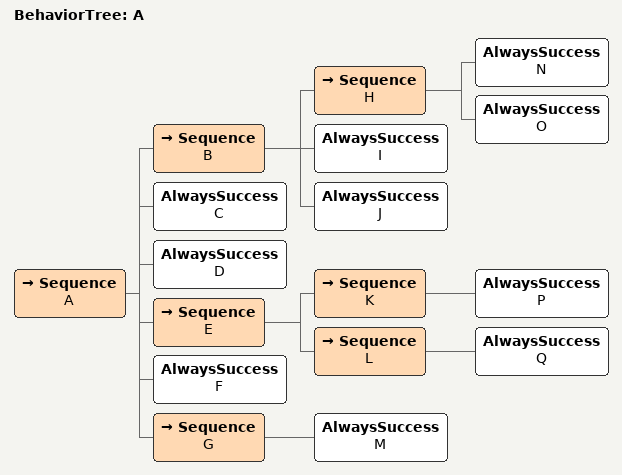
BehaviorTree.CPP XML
<?xml version="1.0" encoding="UTF-8"?>
<root BTCPP_format="4"
  main_tree_to_execute="A">
  <BehaviorTree ID="A">
    <Sequence name="A">
      <Sequence name="B">
        <Sequence name="H">
          <AlwaysSuccess name="N"/>
          <AlwaysSuccess name="O"/>
        </Sequence>
        <AlwaysSuccess name="I"/>
        <AlwaysSuccess name="J"/>
      </Sequence>
      <AlwaysSuccess name="C"/>
      <AlwaysSuccess name="D"/>
      <Sequence name="E">
        <Sequence name="K">
          <AlwaysSuccess name="P"/>
        </Sequence>
        <Sequence name="L">
          <AlwaysSuccess name="Q"/>
        </Sequence>
      </Sequence>
      <AlwaysSuccess name="F"/>
      <Sequence name="G">
        <AlwaysSuccess name="M"/>
      </Sequence>
    </Sequence>
  </BehaviorTree>

</root>
